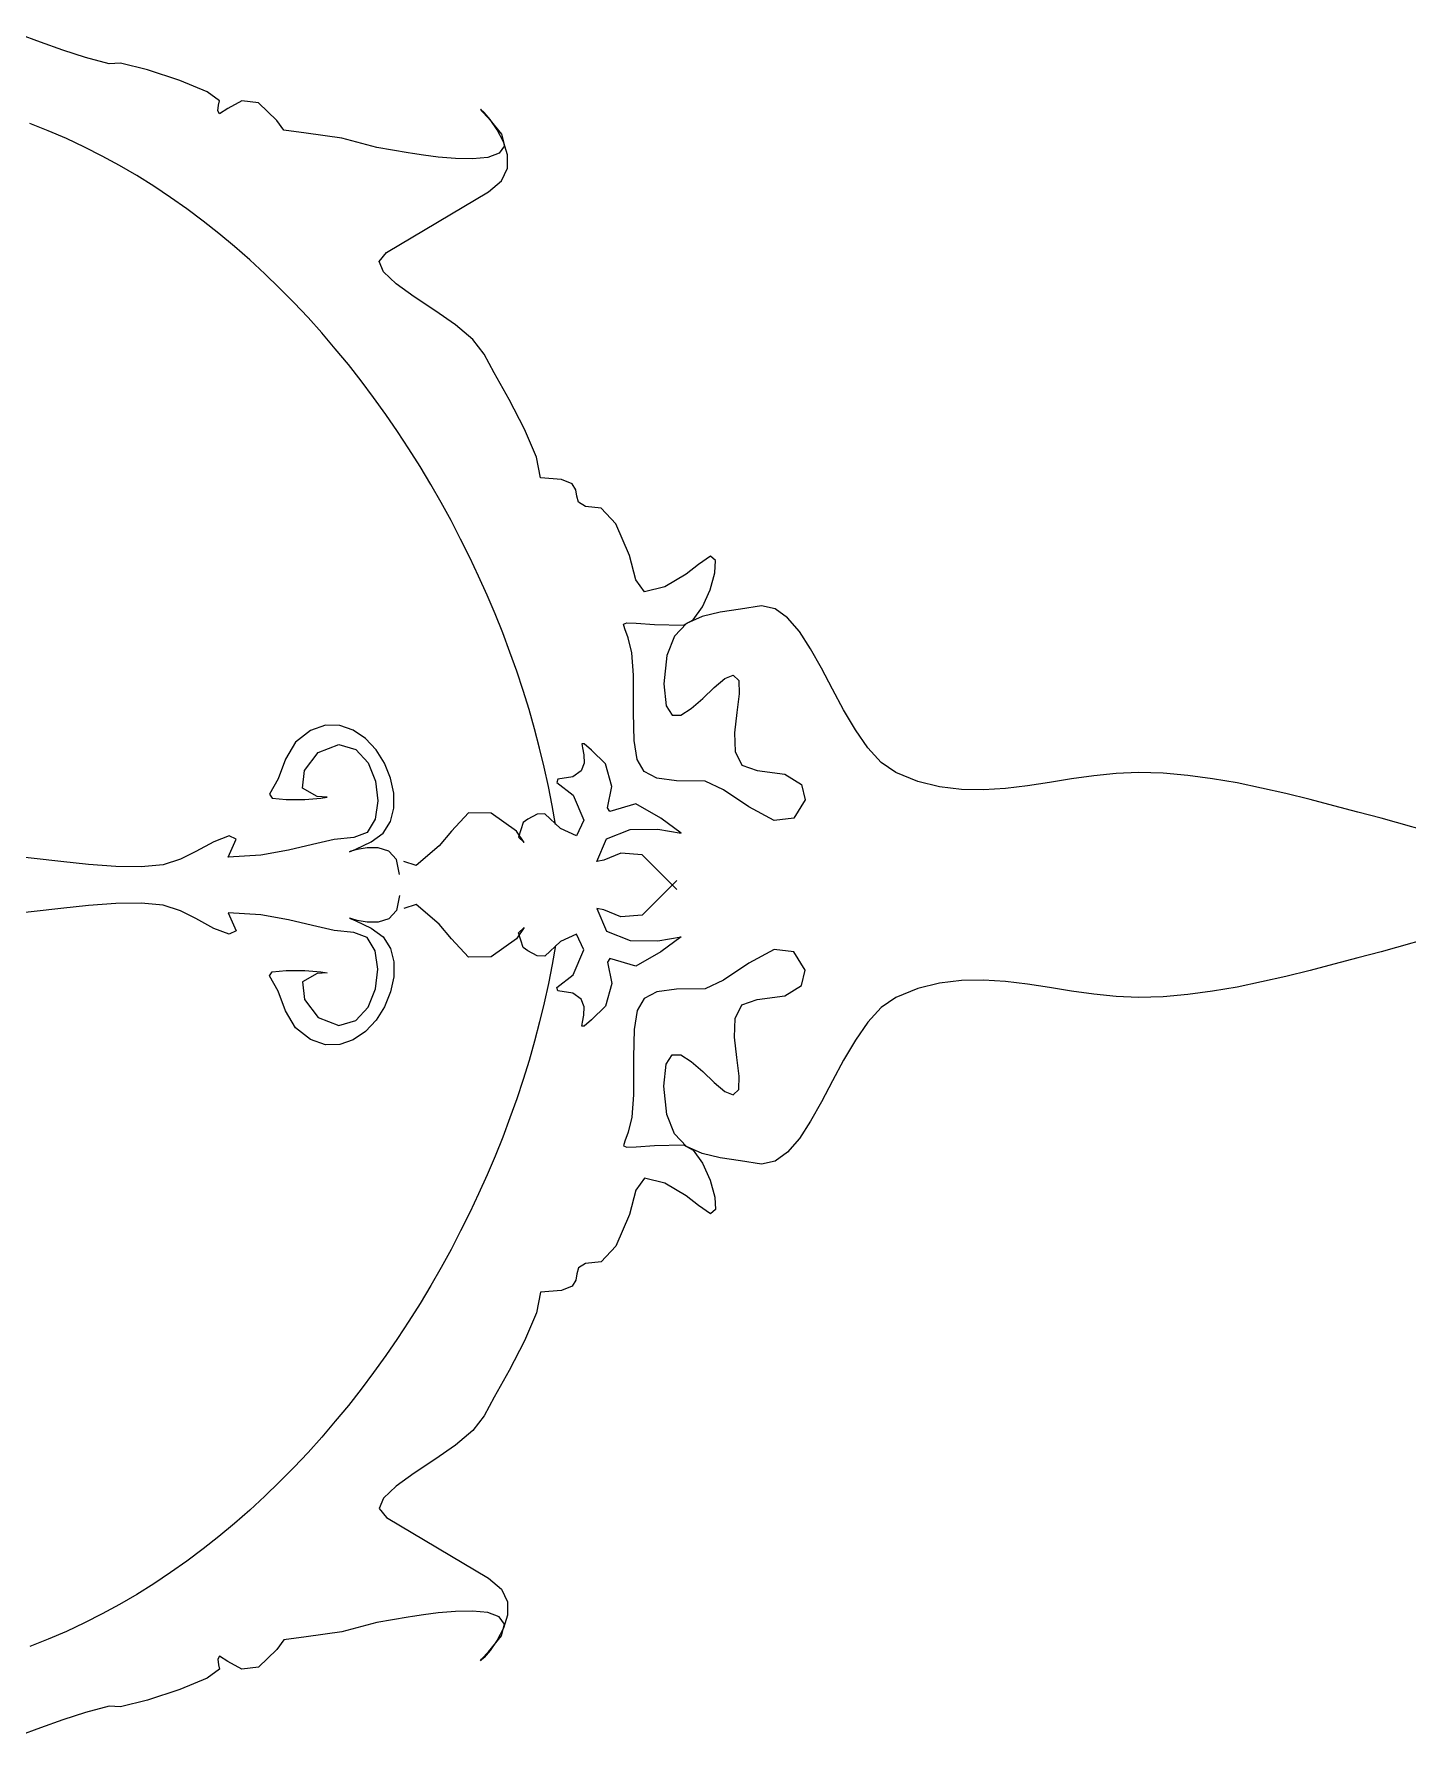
# Model space of a CAD drawing. Header units: centimetres. Extents: x 134057 to 145613, y 5028 to 39996.
# Drawn here: x 134701.4 to 134802.2, y 14433 to 14557.8 of the extents above; entities that cross this region are included whole.
import ezdxf

# ---------------------------------------------------------------- set-up
doc = ezdxf.new("R2010")
doc.units = ezdxf.units.CM
doc.layers.add('0.1', color=253, linetype='Continuous', lineweight=9)

msp = doc.modelspace()

# ---------------------------------------------------------------- linework, layer by layer
at = {"layer": '0.1', "linetype": 'Continuous', "lineweight": 13}
for p, q in [((134701.912, 14557.212), (134700.314, 14557.804)), ((134703.537, 14556.632), (134701.912, 14557.212)), ((134705.206, 14556.092), (134703.537, 14556.632)), ((134706.935, 14555.619), (134705.206, 14556.092)), ((134707.763, 14555.659), (134706.935, 14555.619)), ((134709.744, 14555.172), (134707.763, 14555.659)), ((134712.121, 14554.395), (134709.744, 14555.172)), ((134714.139, 14553.564), (134712.121, 14554.395)), ((134715.044, 14552.917), (134714.139, 14553.564)), ((134714.902, 14552.175), (134714.973, 14552.599)), ((134714.973, 14552.599), (134715.044, 14552.917)), ((134716.669, 14552.905), (134715.644, 14552.346)), ((134717.905, 14552.758), (134716.669, 14552.905)), ((134719.236, 14551.474), (134717.905, 14552.758)), ((134702.476, 14550.706), (134701.124, 14551.237)), ((134702.476, 14550.706), (134701.124, 14551.237)), ((134715.044, 14551.963), (134714.902, 14552.175)), ((134715.644, 14552.346), (134715.044, 14551.963)), ((134719.754, 14550.756), (134719.236, 14551.474)), ((134734.447, 14552.05), (134734.193, 14552.288)), ((134734.193, 14552.288), (134734.255, 14552.176)), ((134734.255, 14552.176), (134734.758, 14551.645)), ((134734.895, 14551.528), (134734.447, 14552.05)), ((134734.758, 14551.645), (134735.718, 14550.453)), ((134735.413, 14550.79), (134734.895, 14551.528)), ((134703.811, 14550.132), (134702.476, 14550.706)), ((134703.811, 14550.132), (134702.476, 14550.706)), ((134705.129, 14549.515), (134703.811, 14550.132)), ((134705.129, 14549.515), (134703.811, 14550.132)), ((134721.403, 14550.532), (134719.754, 14550.756)), ((134724.011, 14550.161), (134721.403, 14550.532)), ((134726.585, 14549.472), (134724.011, 14550.161)), ((134735.879, 14549.905), (134735.413, 14550.79)), ((134735.718, 14550.453), (134735.932, 14549.61)), ((134736.17, 14548.939), (134735.879, 14549.905)), ((134706.429, 14548.855), (134705.129, 14549.515)), ((134706.429, 14548.855), (134705.129, 14549.515)), ((134707.711, 14548.156), (134706.429, 14548.855)), ((134707.711, 14548.156), (134706.429, 14548.855)), ((134728.875, 14549.101), (134726.585, 14549.472)), ((134729.203, 14549.048), (134728.875, 14549.101)), ((134729.991, 14548.923), (134729.203, 14549.048)), ((134731.087, 14548.779), (134729.991, 14548.923)), ((134732.342, 14548.669), (134731.087, 14548.779)), ((134733.605, 14548.644), (134732.342, 14548.669)), ((134734.725, 14548.758), (134733.605, 14548.644)), ((134735.55, 14549.062), (134734.725, 14548.758)), ((134735.932, 14549.61), (134735.55, 14549.062)), ((134736.162, 14547.962), (134736.17, 14548.939)), ((134708.974, 14547.417), (134707.711, 14548.156)), ((134708.974, 14547.417), (134707.711, 14548.156)), ((134710.218, 14546.639), (134708.974, 14547.417)), ((134710.218, 14546.639), (134708.974, 14547.417)), ((134735.732, 14547.039), (134736.162, 14547.962)), ((134711.442, 14545.824), (134710.218, 14546.639)), ((134711.442, 14545.824), (134710.218, 14546.639)), ((134727.285, 14541.788), (134734.758, 14546.239)), ((134734.758, 14546.239), (134735.732, 14547.039)), ((134712.647, 14544.973), (134711.442, 14545.824)), ((134712.647, 14544.973), (134711.442, 14545.824)), ((134713.832, 14544.087), (134712.647, 14544.973)), ((134713.832, 14544.087), (134712.647, 14544.973)), ((134714.997, 14543.168), (134713.832, 14544.087)), ((134714.997, 14543.168), (134713.832, 14544.087)), ((134716.14, 14542.215), (134714.997, 14543.168)), ((134716.14, 14542.215), (134714.997, 14543.168)), ((134717.262, 14541.231), (134716.14, 14542.215)), ((134717.262, 14541.231), (134716.14, 14542.215)), ((134718.363, 14540.217), (134717.262, 14541.231)), ((134718.363, 14540.217), (134717.262, 14541.231)), ((134726.758, 14541.128), (134727.285, 14541.788)), ((134719.441, 14539.173), (134718.363, 14540.217)), ((134719.441, 14539.173), (134718.363, 14540.217)), ((134727.062, 14540.352), (134726.758, 14541.128)), ((134727.984, 14539.479), (134727.062, 14540.352)), ((134720.497, 14538.101), (134719.441, 14539.173)), ((134720.497, 14538.101), (134719.441, 14539.173)), ((134729.312, 14538.529), (134727.984, 14539.479)), ((134721.531, 14537.001), (134720.497, 14538.101)), ((134721.531, 14537.001), (134720.497, 14538.101)), ((134730.835, 14537.518), (134729.312, 14538.529)), ((134732.338, 14536.467), (134730.835, 14537.518)), ((134722.541, 14535.876), (134721.531, 14537.001)), ((134722.541, 14535.876), (134721.531, 14537.001)), ((134733.611, 14535.393), (134732.338, 14536.467)), ((134723.528, 14534.726), (134722.541, 14535.876)), ((134723.528, 14534.726), (134722.541, 14535.876)), ((134734.44, 14534.316), (134733.611, 14535.393)), ((134724.491, 14533.553), (134723.528, 14534.726)), ((134724.491, 14533.553), (134723.528, 14534.726)), ((134735.19, 14532.946), (134734.44, 14534.316)), ((134725.429, 14532.356), (134724.491, 14533.553)), ((134725.429, 14532.356), (134724.491, 14533.553)), ((134736.284, 14530.988), (134735.19, 14532.946)), ((134726.343, 14531.139), (134725.429, 14532.356)), ((134726.343, 14531.139), (134725.429, 14532.356)), ((134727.232, 14529.901), (134726.343, 14531.139)), ((134727.232, 14529.901), (134726.343, 14531.139)), ((134728.095, 14528.644), (134727.232, 14529.901)), ((134728.095, 14528.644), (134727.232, 14529.901)), ((134737.416, 14528.81), (134736.284, 14530.988)), ((134738.281, 14526.776), (134737.416, 14528.81)), ((134728.933, 14527.369), (134728.095, 14528.644)), ((134728.933, 14527.369), (134728.095, 14528.644)), ((134729.744, 14526.077), (134728.933, 14527.369)), ((134729.744, 14526.077), (134728.933, 14527.369)), ((134738.573, 14525.253), (134738.281, 14526.776)), ((134730.529, 14524.769), (134729.744, 14526.077)), ((134730.529, 14524.769), (134729.744, 14526.077)), ((134740.13, 14525.13), (134738.573, 14525.253)), ((134740.902, 14524.812), (134740.13, 14525.13)), ((134731.287, 14523.446), (134730.529, 14524.769)), ((134731.287, 14523.446), (134730.529, 14524.769)), ((134741.176, 14524.377), (134740.902, 14524.812)), ((134741.239, 14523.904), (134741.176, 14524.377)), ((134741.377, 14523.469), (134741.239, 14523.904)), ((134732.018, 14522.11), (134731.287, 14523.446)), ((134732.018, 14522.11), (134731.287, 14523.446)), ((134741.877, 14523.151), (134741.377, 14523.469)), ((134743.025, 14523.028), (134741.877, 14523.151)), ((134744.108, 14521.879), (134743.025, 14523.028)), ((134732.721, 14520.762), (134732.018, 14522.11)), ((134732.721, 14520.762), (134732.018, 14522.11)), ((134745.121, 14519.565), (134744.108, 14521.879)), ((134733.396, 14519.402), (134732.721, 14520.762)), ((134733.396, 14519.402), (134732.721, 14520.762)), ((134734.042, 14518.032), (134733.396, 14519.402)), ((134734.042, 14518.032), (134733.396, 14519.402)), ((134745.568, 14517.781), (134745.121, 14519.565)), ((134750.179, 14518.894), (134749.257, 14518.184)), ((134751.052, 14519.499), (134750.179, 14518.894)), ((134751.418, 14519.194), (134751.052, 14519.499)), ((134751.376, 14518.277), (134751.418, 14519.194)), ((134734.66, 14516.653), (134734.042, 14518.032)), ((134734.66, 14516.653), (134734.042, 14518.032)), ((134746.222, 14516.882), (134745.568, 14517.781)), ((134749.257, 14518.184), (134747.695, 14517.265)), ((134751.023, 14517.046), (134751.376, 14518.277)), ((134735.249, 14515.267), (134734.66, 14516.653)), ((134735.249, 14515.267), (134734.66, 14516.653)), ((134747.695, 14517.265), (134746.222, 14516.882)), ((134750.455, 14515.798), (134751.023, 14517.046)), ((134735.807, 14513.873), (134735.249, 14515.267)), ((134735.807, 14513.873), (134735.249, 14515.267)), ((134750.439, 14515.089), (134749.3, 14514.555)), ((134749.77, 14514.831), (134750.455, 14515.798)), ((134751.772, 14515.392), (134750.439, 14515.089)), ((134753.242, 14515.606), (134751.772, 14515.392)), ((134754.79, 14515.873), (134753.242, 14515.606)), ((134755.786, 14515.635), (134754.79, 14515.873)), ((134756.706, 14514.974), (134755.786, 14515.635)), ((134757.57, 14513.974), (134756.706, 14514.974)), ((134736.336, 14512.474), (134735.807, 14513.873)), ((134736.336, 14512.474), (134735.807, 14513.873)), ((134744.674, 14514.522), (134744.905, 14514.627)), ((134744.764, 14514.179), (134744.674, 14514.522)), ((134745.02, 14513.504), (134744.764, 14514.179)), ((134744.905, 14514.627), (134745.611, 14514.587)), ((134745.611, 14514.587), (134746.946, 14514.494)), ((134746.946, 14514.494), (134749.066, 14514.443)), ((134749.3, 14514.555), (134748.414, 14513.649)), ((134749.066, 14514.443), (134749.77, 14514.831)), ((134758.394, 14512.716), (134757.57, 14513.974)), ((134736.835, 14511.071), (134736.336, 14512.474)), ((134736.835, 14511.071), (134736.336, 14512.474)), ((134745.286, 14512.404), (134745.02, 14513.504)), ((134748.414, 14513.649), (134747.84, 14512.227)), ((134759.198, 14511.284), (134758.394, 14512.716)), ((134745.41, 14510.786), (134745.286, 14512.404)), ((134747.84, 14512.227), (134747.635, 14510.15)), ((134760.001, 14509.759), (134759.198, 14511.284)), ((134737.303, 14509.664), (134736.835, 14511.071)), ((134737.303, 14509.664), (134736.835, 14511.071)), ((134745.4, 14508.002), (134745.41, 14510.786)), ((134747.635, 14510.15), (134747.795, 14508.534)), ((134751.324, 14509.882), (134752.093, 14510.524)), ((134752.093, 14510.524), (134752.723, 14510.786)), ((134752.723, 14510.786), (134753.137, 14510.398)), ((134753.137, 14510.398), (134753.153, 14509.399)), ((134737.74, 14508.254), (134737.303, 14509.664)), ((134737.74, 14508.254), (134737.303, 14509.664)), ((134749.642, 14508.322), (134750.484, 14509.076)), ((134750.484, 14509.076), (134751.324, 14509.882)), ((134753.153, 14509.399), (134752.977, 14508.033)), ((134760.821, 14508.224), (134760.001, 14509.759)), ((134738.145, 14506.844), (134737.74, 14508.254)), ((134738.145, 14506.844), (134737.74, 14508.254)), ((134745.448, 14505.974), (134745.4, 14508.002)), ((134747.795, 14508.534), (134748.229, 14507.835)), ((134748.229, 14507.835), (134748.868, 14507.836)), ((134748.868, 14507.836), (134749.642, 14508.322)), ((134752.977, 14508.033), (134752.816, 14506.544)), ((134761.677, 14506.761), (134760.821, 14508.224)), ((134721.713, 14506.709), (134720.608, 14505.857)), ((134721.713, 14506.709), (134720.608, 14505.857)), ((134722.806, 14507.101), (134721.713, 14506.709)), ((134722.806, 14507.101), (134721.713, 14506.709)), ((134723.861, 14507.096), (134722.806, 14507.101)), ((134723.861, 14507.096), (134722.806, 14507.101)), ((134724.85, 14506.754), (134723.861, 14507.096)), ((134724.85, 14506.754), (134723.861, 14507.096)), ((134725.744, 14506.136), (134724.85, 14506.754)), ((134725.744, 14506.136), (134724.85, 14506.754)), ((134738.518, 14505.434), (134738.145, 14506.844)), ((134738.518, 14505.434), (134738.145, 14506.844)), ((134752.816, 14506.544), (134752.873, 14505.178)), ((134762.588, 14505.453), (134761.677, 14506.761)), ((134720.608, 14505.857), (134719.866, 14504.621)), ((134720.608, 14505.857), (134719.866, 14504.621)), ((134721.264, 14503.791), (134722.265, 14505.102)), ((134721.264, 14503.791), (134722.265, 14505.102)), ((134722.265, 14505.102), (134723.788, 14505.698)), ((134722.265, 14505.102), (134723.788, 14505.698)), ((134723.788, 14505.698), (134725.042, 14505.32)), ((134723.788, 14505.698), (134725.042, 14505.32)), ((134725.042, 14505.32), (134725.941, 14504.343)), ((134725.042, 14505.32), (134725.941, 14504.343)), ((134726.516, 14505.302), (134725.744, 14506.136)), ((134726.516, 14505.302), (134725.744, 14506.136)), ((134727.139, 14504.314), (134726.516, 14505.302)), ((134727.139, 14504.314), (134726.516, 14505.302)), ((134738.86, 14504.025), (134738.518, 14505.434)), ((134738.86, 14504.025), (134738.518, 14505.434)), ((134741.793, 14505.73), (134741.623, 14505.746)), ((134741.623, 14505.746), (134741.662, 14505.439)), ((134741.793, 14505.73), (134741.623, 14505.746)), ((134741.623, 14505.746), (134741.662, 14505.439)), ((134741.662, 14505.439), (134741.762, 14504.927)), ((134741.662, 14505.439), (134741.762, 14504.927)), ((134742.317, 14505.276), (134741.793, 14505.73)), ((134742.317, 14505.276), (134741.793, 14505.73)), ((134743.343, 14504.268), (134742.317, 14505.276)), ((134743.343, 14504.268), (134742.317, 14505.276)), ((134745.672, 14504.583), (134745.448, 14505.974)), ((134752.873, 14505.178), (134753.357, 14504.178)), ((134763.571, 14504.383), (134762.588, 14505.453)), ((134719.866, 14504.621), (134719.336, 14503.172)), ((134719.866, 14504.621), (134719.336, 14503.172)), ((134721.127, 14502.479), (134721.264, 14503.791)), ((134721.127, 14502.479), (134721.264, 14503.791)), ((134725.941, 14504.343), (134726.478, 14503.008)), ((134725.941, 14504.343), (134726.478, 14503.008)), ((134727.584, 14503.233), (134727.139, 14504.314)), ((134727.584, 14503.233), (134727.139, 14504.314)), ((134739.168, 14502.618), (134738.86, 14504.025)), ((134739.168, 14502.618), (134738.86, 14504.025)), ((134741.56, 14503.753), (134740.965, 14503.324)), ((134741.56, 14503.753), (134740.965, 14503.324)), ((134741.776, 14504.327), (134741.56, 14503.753)), ((134741.776, 14504.327), (134741.56, 14503.753)), ((134741.762, 14504.927), (134741.776, 14504.327)), ((134741.762, 14504.927), (134741.776, 14504.327)), ((134743.814, 14502.619), (134743.343, 14504.268)), ((134743.814, 14502.619), (134743.343, 14504.268)), ((134746.188, 14503.709), (134745.672, 14504.583)), ((134747.113, 14503.233), (134746.188, 14503.709)), ((134753.357, 14504.178), (134754.472, 14503.791)), ((134754.472, 14503.791), (134756.504, 14503.512)), ((134764.647, 14503.632), (134763.571, 14504.383)), ((134719.336, 14503.172), (134718.7, 14502.042)), ((134719.336, 14503.172), (134718.7, 14502.042)), ((134722.198, 14501.883), (134721.127, 14502.479)), ((134722.198, 14501.883), (134721.127, 14502.479)), ((134726.478, 14503.008), (134726.648, 14501.553)), ((134726.478, 14503.008), (134726.648, 14501.553)), ((134727.824, 14502.118), (134727.584, 14503.233)), ((134727.824, 14502.118), (134727.584, 14503.233)), ((134739.444, 14501.215), (134739.168, 14502.618)), ((134739.444, 14501.215), (134739.168, 14502.618)), ((134739.845, 14503.155), (134739.774, 14502.901)), ((134739.845, 14503.155), (134739.774, 14502.901)), ((134739.774, 14502.901), (134740.976, 14501.977)), ((134739.774, 14502.901), (134740.976, 14501.977)), ((134740.965, 14503.324), (134739.845, 14503.155)), ((134740.965, 14503.324), (134739.845, 14503.155)), ((134743.508, 14501.041), (134743.814, 14502.619)), ((134743.508, 14501.041), (134743.814, 14502.619)), ((134748.563, 14503.035), (134747.113, 14503.233)), ((134750.656, 14502.996), (134748.563, 14503.035)), ((134752.01, 14502.372), (134750.656, 14502.996)), ((134756.504, 14503.512), (134757.731, 14502.757)), ((134757.731, 14502.757), (134758.004, 14501.644)), ((134766.251, 14502.987), (134764.647, 14503.632)), ((134767.856, 14502.587), (134766.251, 14502.987)), ((134769.463, 14502.393), (134767.856, 14502.587)), ((134772.683, 14502.471), (134771.071, 14502.367)), ((134774.298, 14502.664), (134772.683, 14502.471)), ((134775.918, 14502.909), (134774.298, 14502.664)), ((134777.542, 14503.167), (134775.918, 14502.909)), ((134779.172, 14503.399), (134777.542, 14503.167)), ((134780.809, 14503.567), (134779.172, 14503.399)), ((134782.453, 14503.632), (134780.809, 14503.567)), ((134784.265, 14503.577), (134782.453, 14503.632)), ((134786.075, 14503.422), (134784.265, 14503.577)), ((134787.881, 14503.181), (134786.075, 14503.422)), ((134789.682, 14502.868), (134787.881, 14503.181)), ((134791.475, 14502.499), (134789.682, 14502.868)), ((134793.259, 14502.086), (134791.475, 14502.499)), ((134718.7, 14502.042), (134718.893, 14501.754)), ((134718.7, 14502.042), (134718.893, 14501.754)), ((134718.893, 14501.754), (134719.925, 14501.647)), ((134718.893, 14501.754), (134719.925, 14501.647)), ((134719.925, 14501.647), (134721.284, 14501.664)), ((134719.925, 14501.647), (134721.284, 14501.664)), ((134721.284, 14501.664), (134722.457, 14501.747)), ((134721.284, 14501.664), (134722.457, 14501.747)), ((134722.932, 14501.839), (134722.198, 14501.883)), ((134722.932, 14501.839), (134722.198, 14501.883)), ((134722.457, 14501.747), (134722.932, 14501.839)), ((134722.457, 14501.747), (134722.932, 14501.839)), ((134726.648, 14501.553), (134726.446, 14500.217)), ((134726.648, 14501.553), (134726.446, 14500.217)), ((134727.83, 14501.031), (134727.824, 14502.118)), ((134727.83, 14501.031), (134727.824, 14502.118)), ((134739.686, 14499.816), (134739.444, 14501.215)), ((134739.686, 14499.816), (134739.444, 14501.215)), ((134740.976, 14501.977), (134741.753, 14500.134)), ((134740.976, 14501.977), (134741.753, 14500.134)), ((134745.586, 14501.347), (134743.661, 14500.77)), ((134745.586, 14501.347), (134743.661, 14500.77)), ((134747.406, 14500.299), (134745.586, 14501.347)), ((134747.406, 14500.299), (134745.586, 14501.347)), ((134753.856, 14501.108), (134752.01, 14502.372)), ((134758.004, 14501.644), (134757.174, 14500.293)), ((134771.071, 14502.367), (134769.463, 14502.393)), ((134795.031, 14501.645), (134793.259, 14502.086)), ((134796.789, 14501.189), (134795.031, 14501.645)), ((134798.533, 14500.734), (134796.789, 14501.189)), ((134726.446, 14500.217), (134725.865, 14499.241)), ((134726.446, 14500.217), (134725.865, 14499.241)), ((134727.032, 14499.183), (134727.575, 14500.032)), ((134727.032, 14499.183), (134727.575, 14500.032)), ((134727.575, 14500.032), (134727.83, 14501.031)), ((134727.575, 14500.032), (134727.83, 14501.031)), ((134733.291, 14500.681), (134732.055, 14499.339)), ((134733.291, 14500.681), (134732.055, 14499.339)), ((134734.952, 14500.646), (134733.291, 14500.681)), ((134734.952, 14500.646), (134733.291, 14500.681)), ((134736.824, 14499.339), (134734.952, 14500.646)), ((134736.824, 14499.339), (134734.952, 14500.646)), ((134737.301, 14499.975), (134736.966, 14498.891)), ((134737.301, 14499.975), (134736.966, 14498.891)), ((134737.643, 14500.21), (134737.301, 14499.975)), ((134737.643, 14500.21), (134737.301, 14499.975)), ((134738.338, 14500.587), (134737.643, 14500.21)), ((134738.338, 14500.587), (134737.643, 14500.21)), ((134738.891, 14500.611), (134738.338, 14500.587)), ((134738.891, 14500.611), (134738.338, 14500.587)), ((134740.057, 14499.533), (134738.891, 14500.611)), ((134740.057, 14499.533), (134738.891, 14500.611)), ((134741.753, 14500.134), (134741.223, 14498.986)), ((134741.753, 14500.134), (134741.223, 14498.986)), ((134743.661, 14500.77), (134743.508, 14501.041)), ((134743.661, 14500.77), (134743.508, 14501.041)), ((134748.907, 14499.18), (134747.406, 14500.299)), ((134748.907, 14499.18), (134747.406, 14500.299)), ((134755.731, 14500.112), (134753.856, 14501.108)), ((134757.174, 14500.293), (134755.731, 14500.112)), ((134800.259, 14500.293), (134798.533, 14500.734)), ((134818.701, 14495.046), (134800.259, 14500.293)), ((134715.753, 14499.001), (134714.626, 14498.564)), ((134715.753, 14499.001), (134714.626, 14498.564)), ((134715.68, 14497.431), (134716.247, 14498.758)), ((134715.68, 14497.431), (134716.247, 14498.758)), ((134716.247, 14498.758), (134715.753, 14499.001)), ((134716.247, 14498.758), (134715.753, 14499.001)), ((134723.438, 14498.713), (134721.861, 14498.358)), ((134723.438, 14498.713), (134721.861, 14498.358)), ((134724.901, 14498.862), (134723.438, 14498.713)), ((134724.901, 14498.862), (134723.438, 14498.713)), ((134725.865, 14499.241), (134724.901, 14498.862)), ((134725.865, 14499.241), (134724.901, 14498.862)), ((134726.172, 14498.544), (134727.032, 14499.183)), ((134726.172, 14498.544), (134727.032, 14499.183)), ((134732.055, 14499.339), (134731.148, 14498.267)), ((134732.055, 14499.339), (134731.148, 14498.267)), ((134737.372, 14498.515), (134736.824, 14499.339)), ((134737.372, 14498.515), (134736.824, 14499.339)), ((134736.966, 14498.891), (134737.372, 14498.515)), ((134736.966, 14498.891), (134737.372, 14498.515)), ((134741.223, 14498.986), (134740.057, 14499.533)), ((134741.223, 14498.986), (134740.057, 14499.533)), ((134742.707, 14497.113), (134743.43, 14498.777)), ((134742.707, 14497.113), (134743.43, 14498.777)), ((134743.43, 14498.777), (134745.151, 14499.458)), ((134743.43, 14498.777), (134745.151, 14499.458)), ((134745.151, 14499.458), (134747.201, 14499.483)), ((134745.151, 14499.458), (134747.201, 14499.483)), ((134747.201, 14499.483), (134748.907, 14499.18)), ((134747.201, 14499.483), (134748.907, 14499.18)), ((134701.45, 14497.339), (134699.679, 14497.518)), ((134701.45, 14497.339), (134699.679, 14497.518)), ((134713.293, 14497.853), (134712.182, 14497.272)), ((134713.293, 14497.853), (134712.182, 14497.272)), ((134714.626, 14498.564), (134713.293, 14497.853)), ((134714.626, 14498.564), (134713.293, 14497.853)), ((134718.058, 14497.58), (134715.68, 14497.431)), ((134718.058, 14497.58), (134715.68, 14497.431)), ((134720.093, 14497.935), (134718.058, 14497.58)), ((134720.093, 14497.935), (134718.058, 14497.58)), ((134721.861, 14498.358), (134720.093, 14497.935)), ((134721.861, 14498.358), (134720.093, 14497.935)), ((134724.574, 14497.822), (134725.029, 14498.012)), ((134724.574, 14497.822), (134725.029, 14498.012)), ((134724.659, 14497.855), (134724.574, 14497.822)), ((134724.659, 14497.855), (134724.574, 14497.822)), ((134725.137, 14497.994), (134724.659, 14497.855)), ((134725.137, 14497.994), (134724.659, 14497.855)), ((134725.029, 14498.012), (134726.172, 14498.544)), ((134725.029, 14498.012), (134726.172, 14498.544)), ((134725.859, 14498.122), (134725.137, 14497.994)), ((134725.859, 14498.122), (134725.137, 14497.994)), ((134726.679, 14498.12), (134725.859, 14498.122)), ((134726.679, 14498.12), (134725.859, 14498.122)), ((134727.447, 14497.871), (134726.679, 14498.12)), ((134727.447, 14497.871), (134726.679, 14498.12)), ((134728.017, 14497.256), (134727.447, 14497.871)), ((134728.017, 14497.256), (134727.447, 14497.871)), ((134731.148, 14498.267), (134729.464, 14496.807)), ((134731.148, 14498.267), (134729.464, 14496.807)), ((134744.473, 14497.714), (134743.219, 14497.201)), ((134744.473, 14497.714), (134743.219, 14497.201)), ((134746.045, 14497.59), (134744.473, 14497.714)), ((134746.045, 14497.59), (134744.473, 14497.714)), ((134748.589, 14495.046), (134746.045, 14497.59)), ((134748.589, 14495.046), (134746.045, 14497.59)), ((134703.4, 14497.112), (134701.45, 14497.339)), ((134703.4, 14497.112), (134701.45, 14497.339)), ((134705.425, 14496.895), (134703.4, 14497.112)), ((134705.425, 14496.895), (134703.4, 14497.112)), ((134707.42, 14496.744), (134705.425, 14496.895)), ((134707.42, 14496.744), (134705.425, 14496.895)), ((134709.28, 14496.718), (134707.42, 14496.744)), ((134709.28, 14496.718), (134707.42, 14496.744)), ((134710.903, 14496.875), (134709.28, 14496.718)), ((134710.903, 14496.875), (134709.28, 14496.718)), ((134712.182, 14497.272), (134710.903, 14496.875)), ((134712.182, 14497.272), (134710.903, 14496.875)), ((134728.239, 14496.159), (134728.017, 14497.256)), ((134728.239, 14496.159), (134728.017, 14497.256)), ((134729.464, 14496.807), (134728.557, 14497.113)), ((134729.464, 14496.807), (134728.557, 14497.113)), ((134743.219, 14497.201), (134742.707, 14497.113)), ((134743.219, 14497.201), (134742.707, 14497.113)), ((134748.589, 14495.724), (134746.045, 14493.181)), ((134748.589, 14495.724), (134746.045, 14493.181)), ((134818.701, 14495.724), (134800.259, 14490.478)), ((134705.425, 14493.876), (134703.4, 14493.659)), ((134705.425, 14493.876), (134703.4, 14493.659)), ((134707.42, 14494.027), (134705.425, 14493.876)), ((134707.42, 14494.027), (134705.425, 14493.876)), ((134709.28, 14494.053), (134707.42, 14494.027)), ((134709.28, 14494.053), (134707.42, 14494.027)), ((134710.903, 14493.896), (134709.28, 14494.053)), ((134710.903, 14493.896), (134709.28, 14494.053)), ((134712.182, 14493.499), (134710.903, 14493.896)), ((134712.182, 14493.499), (134710.903, 14493.896)), ((134728.239, 14494.612), (134728.017, 14493.514)), ((134728.239, 14494.612), (134728.017, 14493.514)), ((134729.464, 14493.964), (134728.557, 14493.658)), ((134729.464, 14493.964), (134728.557, 14493.658)), ((134731.148, 14492.504), (134729.464, 14493.964)), ((134731.148, 14492.504), (134729.464, 14493.964)), ((134701.45, 14493.432), (134699.679, 14493.253)), ((134701.45, 14493.432), (134699.679, 14493.253)), ((134703.4, 14493.659), (134701.45, 14493.432)), ((134703.4, 14493.659), (134701.45, 14493.432)), ((134713.293, 14492.917), (134712.182, 14493.499)), ((134713.293, 14492.917), (134712.182, 14493.499)), ((134714.626, 14492.206), (134713.293, 14492.917)), ((134714.626, 14492.206), (134713.293, 14492.917)), ((134715.68, 14493.34), (134716.247, 14492.013)), ((134715.68, 14493.34), (134716.247, 14492.013)), ((134718.058, 14493.191), (134715.68, 14493.34)), ((134718.058, 14493.191), (134715.68, 14493.34)), ((134720.093, 14492.836), (134718.058, 14493.191)), ((134720.093, 14492.836), (134718.058, 14493.191)), ((134721.861, 14492.413), (134720.093, 14492.836)), ((134721.861, 14492.413), (134720.093, 14492.836)), ((134724.659, 14492.916), (134724.574, 14492.949)), ((134724.574, 14492.949), (134725.029, 14492.759)), ((134724.659, 14492.916), (134724.574, 14492.949)), ((134724.574, 14492.949), (134725.029, 14492.759)), ((134725.137, 14492.776), (134724.659, 14492.916)), ((134725.137, 14492.776), (134724.659, 14492.916)), ((134725.029, 14492.759), (134726.172, 14492.227)), ((134725.029, 14492.759), (134726.172, 14492.227)), ((134725.859, 14492.649), (134725.137, 14492.776)), ((134725.859, 14492.649), (134725.137, 14492.776)), ((134726.679, 14492.651), (134725.859, 14492.649)), ((134726.679, 14492.651), (134725.859, 14492.649)), ((134727.447, 14492.9), (134726.679, 14492.651)), ((134727.447, 14492.9), (134726.679, 14492.651)), ((134728.017, 14493.514), (134727.447, 14492.9)), ((134728.017, 14493.514), (134727.447, 14492.9)), ((134732.055, 14491.432), (134731.148, 14492.504)), ((134732.055, 14491.432), (134731.148, 14492.504)), ((134743.219, 14493.569), (134742.707, 14493.658)), ((134743.219, 14493.569), (134742.707, 14493.658)), ((134742.707, 14493.658), (134743.43, 14491.993)), ((134742.707, 14493.658), (134743.43, 14491.993)), ((134744.473, 14493.057), (134743.219, 14493.569)), ((134744.473, 14493.057), (134743.219, 14493.569)), ((134746.045, 14493.181), (134744.473, 14493.057)), ((134746.045, 14493.181), (134744.473, 14493.057)), ((134715.753, 14491.77), (134714.626, 14492.206)), ((134715.753, 14491.77), (134714.626, 14492.206)), ((134716.247, 14492.013), (134715.753, 14491.77)), ((134716.247, 14492.013), (134715.753, 14491.77)), ((134723.438, 14492.058), (134721.861, 14492.413)), ((134723.438, 14492.058), (134721.861, 14492.413)), ((134724.901, 14491.909), (134723.438, 14492.058)), ((134724.901, 14491.909), (134723.438, 14492.058)), ((134725.865, 14491.53), (134724.901, 14491.909)), ((134725.865, 14491.53), (134724.901, 14491.909)), ((134726.446, 14490.554), (134725.865, 14491.53)), ((134726.446, 14490.554), (134725.865, 14491.53)), ((134726.172, 14492.227), (134727.032, 14491.588)), ((134726.172, 14492.227), (134727.032, 14491.588)), ((134727.032, 14491.588), (134727.575, 14490.739)), ((134727.032, 14491.588), (134727.575, 14490.739)), ((134733.291, 14490.089), (134732.055, 14491.432)), ((134733.291, 14490.089), (134732.055, 14491.432)), ((134736.824, 14491.432), (134734.952, 14490.125)), ((134736.824, 14491.432), (134734.952, 14490.125)), ((134737.372, 14492.256), (134736.824, 14491.432)), ((134737.372, 14492.256), (134736.824, 14491.432)), ((134736.966, 14491.879), (134737.372, 14492.256)), ((134736.966, 14491.879), (134737.372, 14492.256)), ((134737.301, 14490.796), (134736.966, 14491.879)), ((134737.301, 14490.796), (134736.966, 14491.879)), ((134740.057, 14491.238), (134738.891, 14490.16)), ((134740.057, 14491.238), (134738.891, 14490.16)), ((134741.223, 14491.785), (134740.057, 14491.238)), ((134741.223, 14491.785), (134740.057, 14491.238)), ((134741.753, 14490.637), (134741.223, 14491.785)), ((134741.753, 14490.637), (134741.223, 14491.785)), ((134743.43, 14491.993), (134745.151, 14491.313)), ((134743.43, 14491.993), (134745.151, 14491.313)), ((134745.151, 14491.313), (134747.201, 14491.288)), ((134745.151, 14491.313), (134747.201, 14491.288)), ((134747.201, 14491.288), (134748.907, 14491.591)), ((134747.201, 14491.288), (134748.907, 14491.591)), ((134748.907, 14491.591), (134747.406, 14490.472)), ((134748.907, 14491.591), (134747.406, 14490.472)), ((134726.648, 14489.218), (134726.446, 14490.554)), ((134726.648, 14489.218), (134726.446, 14490.554)), ((134727.575, 14490.739), (134727.83, 14489.74)), ((134727.575, 14490.739), (134727.83, 14489.74)), ((134734.952, 14490.125), (134733.291, 14490.089)), ((134734.952, 14490.125), (134733.291, 14490.089)), ((134737.643, 14490.56), (134737.301, 14490.796)), ((134737.643, 14490.56), (134737.301, 14490.796)), ((134738.338, 14490.184), (134737.643, 14490.56)), ((134738.338, 14490.184), (134737.643, 14490.56)), ((134738.891, 14490.16), (134738.338, 14490.184)), ((134738.891, 14490.16), (134738.338, 14490.184)), ((134739.686, 14490.955), (134739.444, 14489.556)), ((134739.686, 14490.955), (134739.444, 14489.556)), ((134740.976, 14488.794), (134741.753, 14490.637)), ((134740.976, 14488.794), (134741.753, 14490.637)), ((134743.661, 14490.001), (134743.508, 14489.73)), ((134743.661, 14490.001), (134743.508, 14489.73)), ((134745.586, 14489.424), (134743.661, 14490.001)), ((134745.586, 14489.424), (134743.661, 14490.001)), ((134747.406, 14490.472), (134745.586, 14489.424)), ((134747.406, 14490.472), (134745.586, 14489.424)), ((134755.731, 14490.659), (134753.856, 14489.663)), ((134757.174, 14490.478), (134755.731, 14490.659)), ((134758.004, 14489.127), (134757.174, 14490.478)), ((134798.533, 14490.037), (134796.789, 14489.581)), ((134800.259, 14490.478), (134798.533, 14490.037)), ((134718.7, 14488.729), (134718.893, 14489.017)), ((134718.7, 14488.729), (134718.893, 14489.017)), ((134719.336, 14487.599), (134718.7, 14488.729)), ((134719.336, 14487.599), (134718.7, 14488.729)), ((134718.893, 14489.017), (134719.925, 14489.124)), ((134718.893, 14489.017), (134719.925, 14489.124)), ((134719.925, 14489.124), (134721.284, 14489.107)), ((134719.925, 14489.124), (134721.284, 14489.107)), ((134722.198, 14488.888), (134721.127, 14488.292)), ((134722.198, 14488.888), (134721.127, 14488.292)), ((134721.284, 14489.107), (134722.457, 14489.024)), ((134721.284, 14489.107), (134722.457, 14489.024)), ((134722.932, 14488.932), (134722.198, 14488.888)), ((134722.932, 14488.932), (134722.198, 14488.888)), ((134722.457, 14489.024), (134722.932, 14488.932)), ((134722.457, 14489.024), (134722.932, 14488.932)), ((134726.478, 14487.763), (134726.648, 14489.218)), ((134726.478, 14487.763), (134726.648, 14489.218)), ((134727.83, 14489.74), (134727.824, 14488.653)), ((134727.83, 14489.74), (134727.824, 14488.653)), ((134739.444, 14489.556), (134739.168, 14488.153)), ((134739.444, 14489.556), (134739.168, 14488.153)), ((134739.774, 14487.869), (134740.976, 14488.794)), ((134739.774, 14487.869), (134740.976, 14488.794)), ((134743.508, 14489.73), (134743.814, 14488.152)), ((134743.508, 14489.73), (134743.814, 14488.152)), ((134753.856, 14489.663), (134752.01, 14488.399)), ((134757.731, 14488.014), (134758.004, 14489.127)), ((134795.031, 14489.126), (134793.259, 14488.685)), ((134796.789, 14489.581), (134795.031, 14489.126)), ((134719.866, 14486.15), (134719.336, 14487.599)), ((134719.866, 14486.15), (134719.336, 14487.599)), ((134721.127, 14488.292), (134721.264, 14486.98)), ((134721.127, 14488.292), (134721.264, 14486.98)), ((134725.941, 14486.428), (134726.478, 14487.763)), ((134725.941, 14486.428), (134726.478, 14487.763)), ((134727.584, 14487.538), (134727.139, 14486.456)), ((134727.584, 14487.538), (134727.139, 14486.456)), ((134727.824, 14488.653), (134727.584, 14487.538)), ((134727.824, 14488.653), (134727.584, 14487.538)), ((134739.168, 14488.153), (134738.86, 14486.746)), ((134739.168, 14488.153), (134738.86, 14486.746)), ((134739.845, 14487.616), (134739.774, 14487.869)), ((134739.845, 14487.616), (134739.774, 14487.869)), ((134740.965, 14487.447), (134739.845, 14487.616)), ((134740.965, 14487.447), (134739.845, 14487.616)), ((134743.814, 14488.152), (134743.343, 14486.503)), ((134743.814, 14488.152), (134743.343, 14486.503)), ((134747.113, 14487.538), (134746.188, 14487.062)), ((134748.563, 14487.736), (134747.113, 14487.538)), ((134750.656, 14487.775), (134748.563, 14487.736)), ((134752.01, 14488.399), (134750.656, 14487.775)), ((134756.504, 14487.259), (134757.731, 14488.014)), ((134766.251, 14487.784), (134764.647, 14487.139)), ((134767.856, 14488.184), (134766.251, 14487.784)), ((134769.463, 14488.378), (134767.856, 14488.184)), ((134771.071, 14488.404), (134769.463, 14488.378)), ((134772.683, 14488.3), (134771.071, 14488.404)), ((134774.298, 14488.107), (134772.683, 14488.3)), ((134775.918, 14487.862), (134774.298, 14488.107)), ((134777.542, 14487.604), (134775.918, 14487.862)), ((134779.172, 14487.372), (134777.542, 14487.604)), ((134787.881, 14487.59), (134786.075, 14487.349)), ((134789.682, 14487.902), (134787.881, 14487.59)), ((134791.475, 14488.272), (134789.682, 14487.902)), ((134793.259, 14488.685), (134791.475, 14488.272)), ((134721.264, 14486.98), (134722.265, 14485.669)), ((134721.264, 14486.98), (134722.265, 14485.669)), ((134725.042, 14485.451), (134725.941, 14486.428)), ((134725.042, 14485.451), (134725.941, 14486.428)), ((134727.139, 14486.456), (134726.516, 14485.468)), ((134727.139, 14486.456), (134726.516, 14485.468)), ((134738.86, 14486.746), (134738.518, 14485.337)), ((134738.86, 14486.746), (134738.518, 14485.337)), ((134741.56, 14487.018), (134740.965, 14487.447)), ((134741.56, 14487.018), (134740.965, 14487.447)), ((134741.776, 14486.444), (134741.56, 14487.018)), ((134741.776, 14486.444), (134741.56, 14487.018)), ((134741.762, 14485.844), (134741.776, 14486.444)), ((134741.762, 14485.844), (134741.776, 14486.444)), ((134743.343, 14486.503), (134742.317, 14485.495)), ((134743.343, 14486.503), (134742.317, 14485.495)), ((134746.188, 14487.062), (134745.672, 14486.188)), ((134752.873, 14485.593), (134753.357, 14486.593)), ((134753.357, 14486.593), (134754.472, 14486.98)), ((134754.472, 14486.98), (134756.504, 14487.259)), ((134763.571, 14486.388), (134762.588, 14485.318)), ((134764.647, 14487.139), (134763.571, 14486.388)), ((134780.809, 14487.204), (134779.172, 14487.372)), ((134782.453, 14487.139), (134780.809, 14487.204)), ((134784.265, 14487.194), (134782.453, 14487.139)), ((134786.075, 14487.349), (134784.265, 14487.194)), ((134720.608, 14484.914), (134719.866, 14486.15)), ((134720.608, 14484.914), (134719.866, 14486.15)), ((134722.265, 14485.669), (134723.788, 14485.073)), ((134722.265, 14485.669), (134723.788, 14485.073)), ((134723.788, 14485.073), (134725.042, 14485.451)), ((134723.788, 14485.073), (134725.042, 14485.451)), ((134726.516, 14485.468), (134725.744, 14484.635)), ((134726.516, 14485.468), (134725.744, 14484.635)), ((134738.518, 14485.337), (134738.145, 14483.927)), ((134738.518, 14485.337), (134738.145, 14483.927)), ((134741.623, 14485.025), (134741.662, 14485.332)), ((134741.623, 14485.025), (134741.662, 14485.332)), ((134741.793, 14485.041), (134741.623, 14485.025)), ((134741.793, 14485.041), (134741.623, 14485.025)), ((134741.662, 14485.332), (134741.762, 14485.844)), ((134741.662, 14485.332), (134741.762, 14485.844)), ((134742.317, 14485.495), (134741.793, 14485.041)), ((134742.317, 14485.495), (134741.793, 14485.041)), ((134745.672, 14486.188), (134745.448, 14484.797)), ((134752.816, 14484.227), (134752.873, 14485.593)), ((134762.588, 14485.318), (134761.677, 14484.01)), ((134721.713, 14484.062), (134720.608, 14484.914)), ((134721.713, 14484.062), (134720.608, 14484.914)), ((134722.806, 14483.67), (134721.713, 14484.062)), ((134722.806, 14483.67), (134721.713, 14484.062)), ((134724.85, 14484.017), (134723.861, 14483.675)), ((134724.85, 14484.017), (134723.861, 14483.675)), ((134725.744, 14484.635), (134724.85, 14484.017)), ((134725.744, 14484.635), (134724.85, 14484.017)), ((134738.145, 14483.927), (134737.74, 14482.516)), ((134738.145, 14483.927), (134737.74, 14482.516)), ((134745.448, 14484.797), (134745.4, 14482.769)), ((134752.977, 14482.738), (134752.816, 14484.227)), ((134761.677, 14484.01), (134760.821, 14482.547)), ((134723.861, 14483.675), (134722.806, 14483.67)), ((134723.861, 14483.675), (134722.806, 14483.67)), ((134737.74, 14482.516), (134737.303, 14481.107)), ((134737.74, 14482.516), (134737.303, 14481.107)), ((134745.4, 14482.769), (134745.41, 14479.985)), ((134747.795, 14482.237), (134748.229, 14482.936)), ((134748.229, 14482.936), (134748.868, 14482.935)), ((134748.868, 14482.935), (134749.642, 14482.449)), ((134753.153, 14481.372), (134752.977, 14482.738)), ((134760.821, 14482.547), (134760.001, 14481.012)), ((134747.635, 14480.621), (134747.795, 14482.237)), ((134749.642, 14482.449), (134750.484, 14481.695)), ((134750.484, 14481.695), (134751.324, 14480.889)), ((134753.137, 14480.373), (134753.153, 14481.372)), ((134737.303, 14481.107), (134736.835, 14479.7)), ((134737.303, 14481.107), (134736.835, 14479.7)), ((134745.41, 14479.985), (134745.286, 14478.367)), ((134747.84, 14478.544), (134747.635, 14480.621)), ((134751.324, 14480.889), (134752.093, 14480.247)), ((134752.093, 14480.247), (134752.723, 14479.985)), ((134752.723, 14479.985), (134753.137, 14480.373)), ((134760.001, 14481.012), (134759.198, 14479.487)), ((134736.835, 14479.7), (134736.336, 14478.297)), ((134736.835, 14479.7), (134736.336, 14478.297)), ((134759.198, 14479.487), (134758.394, 14478.055)), ((134736.336, 14478.297), (134735.807, 14476.898)), ((134736.336, 14478.297), (134735.807, 14476.898)), ((134745.286, 14478.367), (134745.02, 14477.267)), ((134748.414, 14477.122), (134747.84, 14478.544)), ((134758.394, 14478.055), (134757.57, 14476.797)), ((134735.807, 14476.898), (134735.249, 14475.504)), ((134735.807, 14476.898), (134735.249, 14475.504)), ((134744.764, 14476.592), (134744.674, 14476.249)), ((134744.674, 14476.249), (134744.905, 14476.144)), ((134745.02, 14477.267), (134744.764, 14476.592)), ((134745.611, 14476.184), (134746.946, 14476.277)), ((134746.946, 14476.277), (134749.066, 14476.328)), ((134749.3, 14476.216), (134748.414, 14477.122)), ((134749.066, 14476.328), (134749.77, 14475.94)), ((134757.57, 14476.797), (134756.706, 14475.797)), ((134735.249, 14475.504), (134734.66, 14474.117)), ((134735.249, 14475.504), (134734.66, 14474.117)), ((134744.905, 14476.144), (134745.611, 14476.184)), ((134750.439, 14475.682), (134749.3, 14476.216)), ((134749.77, 14475.94), (134750.455, 14474.973)), ((134751.772, 14475.379), (134750.439, 14475.682)), ((134750.455, 14474.973), (134751.023, 14473.725)), ((134753.242, 14475.165), (134751.772, 14475.379)), ((134754.79, 14474.898), (134753.242, 14475.165)), ((134755.786, 14475.136), (134754.79, 14474.898)), ((134756.706, 14475.797), (134755.786, 14475.136)), ((134734.66, 14474.117), (134734.042, 14472.739)), ((134734.66, 14474.117), (134734.042, 14472.739)), ((134746.222, 14473.889), (134745.568, 14472.99)), ((134747.695, 14473.506), (134746.222, 14473.889)), ((134751.023, 14473.725), (134751.376, 14472.494)), ((134734.042, 14472.739), (134733.396, 14471.369)), ((134734.042, 14472.739), (134733.396, 14471.369)), ((134745.568, 14472.99), (134745.121, 14471.206)), ((134749.257, 14472.587), (134747.695, 14473.506)), ((134750.179, 14471.877), (134749.257, 14472.587)), ((134751.376, 14472.494), (134751.418, 14471.577)), ((134733.396, 14471.369), (134732.721, 14470.009)), ((134733.396, 14471.369), (134732.721, 14470.009)), ((134751.052, 14471.272), (134750.179, 14471.877)), ((134751.418, 14471.577), (134751.052, 14471.272)), ((134732.721, 14470.009), (134732.018, 14468.661)), ((134732.721, 14470.009), (134732.018, 14468.661)), ((134745.121, 14471.206), (134744.108, 14468.891)), ((134744.108, 14468.891), (134743.025, 14467.743)), ((134732.018, 14468.661), (134731.287, 14467.325)), ((134732.018, 14468.661), (134731.287, 14467.325)), ((134741.877, 14467.62), (134741.377, 14467.302)), ((134743.025, 14467.743), (134741.877, 14467.62)), ((134731.287, 14467.325), (134730.529, 14466.002)), ((134731.287, 14467.325), (134730.529, 14466.002)), ((134741.176, 14466.394), (134740.902, 14465.959)), ((134741.239, 14466.867), (134741.176, 14466.394)), ((134741.377, 14467.302), (134741.239, 14466.867)), ((134730.529, 14466.002), (134729.744, 14464.694)), ((134730.529, 14466.002), (134729.744, 14464.694)), ((134738.573, 14465.517), (134738.281, 14463.995)), ((134740.13, 14465.641), (134738.573, 14465.517)), ((134740.902, 14465.959), (134740.13, 14465.641)), ((134729.744, 14464.694), (134728.933, 14463.402)), ((134729.744, 14464.694), (134728.933, 14463.402)), ((134738.281, 14463.995), (134737.416, 14461.961)), ((134728.933, 14463.402), (134728.095, 14462.127)), ((134728.933, 14463.402), (134728.095, 14462.127)), ((134728.095, 14462.127), (134727.232, 14460.87)), ((134728.095, 14462.127), (134727.232, 14460.87)), ((134737.416, 14461.961), (134736.284, 14459.783)), ((134727.232, 14460.87), (134726.343, 14459.632)), ((134727.232, 14460.87), (134726.343, 14459.632)), ((134726.343, 14459.632), (134725.429, 14458.415)), ((134726.343, 14459.632), (134725.429, 14458.415)), ((134736.284, 14459.783), (134735.19, 14457.825)), ((134725.429, 14458.415), (134724.491, 14457.218)), ((134725.429, 14458.415), (134724.491, 14457.218)), ((134735.19, 14457.825), (134734.44, 14456.455)), ((134724.491, 14457.218), (134723.528, 14456.045)), ((134724.491, 14457.218), (134723.528, 14456.045)), ((134734.44, 14456.455), (134733.611, 14455.378)), ((134723.528, 14456.045), (134722.541, 14454.895)), ((134723.528, 14456.045), (134722.541, 14454.895)), ((134733.611, 14455.378), (134732.338, 14454.304)), ((134721.531, 14453.77), (134720.497, 14452.67)), ((134721.531, 14453.77), (134720.497, 14452.67)), ((134722.541, 14454.895), (134721.531, 14453.77)), ((134722.541, 14454.895), (134721.531, 14453.77)), ((134732.338, 14454.304), (134730.835, 14453.253)), ((134720.497, 14452.67), (134719.441, 14451.598)), ((134720.497, 14452.67), (134719.441, 14451.598)), ((134730.835, 14453.253), (134729.312, 14452.242)), ((134719.441, 14451.598), (134718.363, 14450.554)), ((134719.441, 14451.598), (134718.363, 14450.554)), ((134727.984, 14451.292), (134727.062, 14450.419)), ((134729.312, 14452.242), (134727.984, 14451.292)), ((134718.363, 14450.554), (134717.262, 14449.54)), ((134718.363, 14450.554), (134717.262, 14449.54)), ((134727.062, 14450.419), (134726.758, 14449.643)), ((134717.262, 14449.54), (134716.14, 14448.556)), ((134717.262, 14449.54), (134716.14, 14448.556)), ((134726.758, 14449.643), (134727.285, 14448.983)), ((134727.285, 14448.983), (134734.758, 14444.532)), ((134714.997, 14447.603), (134713.832, 14446.684)), ((134714.997, 14447.603), (134713.832, 14446.684)), ((134716.14, 14448.556), (134714.997, 14447.603)), ((134716.14, 14448.556), (134714.997, 14447.603)), ((134713.832, 14446.684), (134712.647, 14445.798)), ((134713.832, 14446.684), (134712.647, 14445.798)), ((134712.647, 14445.798), (134711.442, 14444.947)), ((134712.647, 14445.798), (134711.442, 14444.947)), ((134710.218, 14444.132), (134708.974, 14443.354)), ((134710.218, 14444.132), (134708.974, 14443.354)), ((134711.442, 14444.947), (134710.218, 14444.132)), ((134711.442, 14444.947), (134710.218, 14444.132)), ((134734.758, 14444.532), (134735.732, 14443.732)), ((134707.711, 14442.615), (134706.429, 14441.916)), ((134707.711, 14442.615), (134706.429, 14441.916)), ((134708.974, 14443.354), (134707.711, 14442.615)), ((134708.974, 14443.354), (134707.711, 14442.615)), ((134735.732, 14443.732), (134736.162, 14442.81)), ((134736.162, 14442.81), (134736.17, 14441.832)), ((134706.429, 14441.916), (134705.129, 14441.256)), ((134706.429, 14441.916), (134705.129, 14441.256)), ((134726.585, 14441.299), (134724.011, 14440.61)), ((134728.875, 14441.67), (134726.585, 14441.299)), ((134729.203, 14441.723), (134728.875, 14441.67)), ((134729.991, 14441.848), (134729.203, 14441.723)), ((134731.087, 14441.992), (134729.991, 14441.848)), ((134732.342, 14442.102), (134731.087, 14441.992)), ((134733.605, 14442.127), (134732.342, 14442.102)), ((134734.725, 14442.013), (134733.605, 14442.127)), ((134735.55, 14441.709), (134734.725, 14442.013)), ((134735.932, 14441.161), (134735.55, 14441.709)), ((134736.17, 14441.832), (134735.879, 14440.866)), ((134702.476, 14440.065), (134701.124, 14439.534)), ((134702.476, 14440.065), (134701.124, 14439.534)), ((134703.811, 14440.639), (134702.476, 14440.065)), ((134703.811, 14440.639), (134702.476, 14440.065)), ((134705.129, 14441.256), (134703.811, 14440.639)), ((134705.129, 14441.256), (134703.811, 14440.639)), ((134719.754, 14440.015), (134719.236, 14439.297)), ((134721.403, 14440.239), (134719.754, 14440.015)), ((134724.011, 14440.61), (134721.403, 14440.239)), ((134734.758, 14439.126), (134735.718, 14440.318)), ((134735.879, 14440.866), (134735.413, 14439.981)), ((134735.718, 14440.318), (134735.932, 14441.161)), ((134715.044, 14438.808), (134714.902, 14438.596)), ((134715.644, 14438.425), (134715.044, 14438.808)), ((134719.236, 14439.297), (134717.905, 14438.013)), ((134734.255, 14438.595), (134734.758, 14439.126)), ((134734.895, 14439.243), (134734.447, 14438.721)), ((134735.413, 14439.981), (134734.895, 14439.243)), ((134715.044, 14437.854), (134714.139, 14437.207)), ((134714.902, 14438.596), (134714.973, 14438.172)), ((134714.973, 14438.172), (134715.044, 14437.854)), ((134716.669, 14437.866), (134715.644, 14438.425)), ((134717.905, 14438.013), (134716.669, 14437.866)), ((134734.447, 14438.721), (134734.193, 14438.483)), ((134734.193, 14438.483), (134734.255, 14438.595)), ((134712.121, 14436.376), (134709.744, 14435.599)), ((134714.139, 14437.207), (134712.121, 14436.376)), ((134706.935, 14435.152), (134705.206, 14434.679)), ((134707.763, 14435.112), (134706.935, 14435.152)), ((134709.744, 14435.599), (134707.763, 14435.112)), ((134703.537, 14434.139), (134701.912, 14433.559)), ((134705.206, 14434.679), (134703.537, 14434.139)), ((134701.912, 14433.559), (134700.314, 14432.966))]:
    msp.add_line(p, q, dxfattribs=at)

doc.saveas('drawing.dxf')
